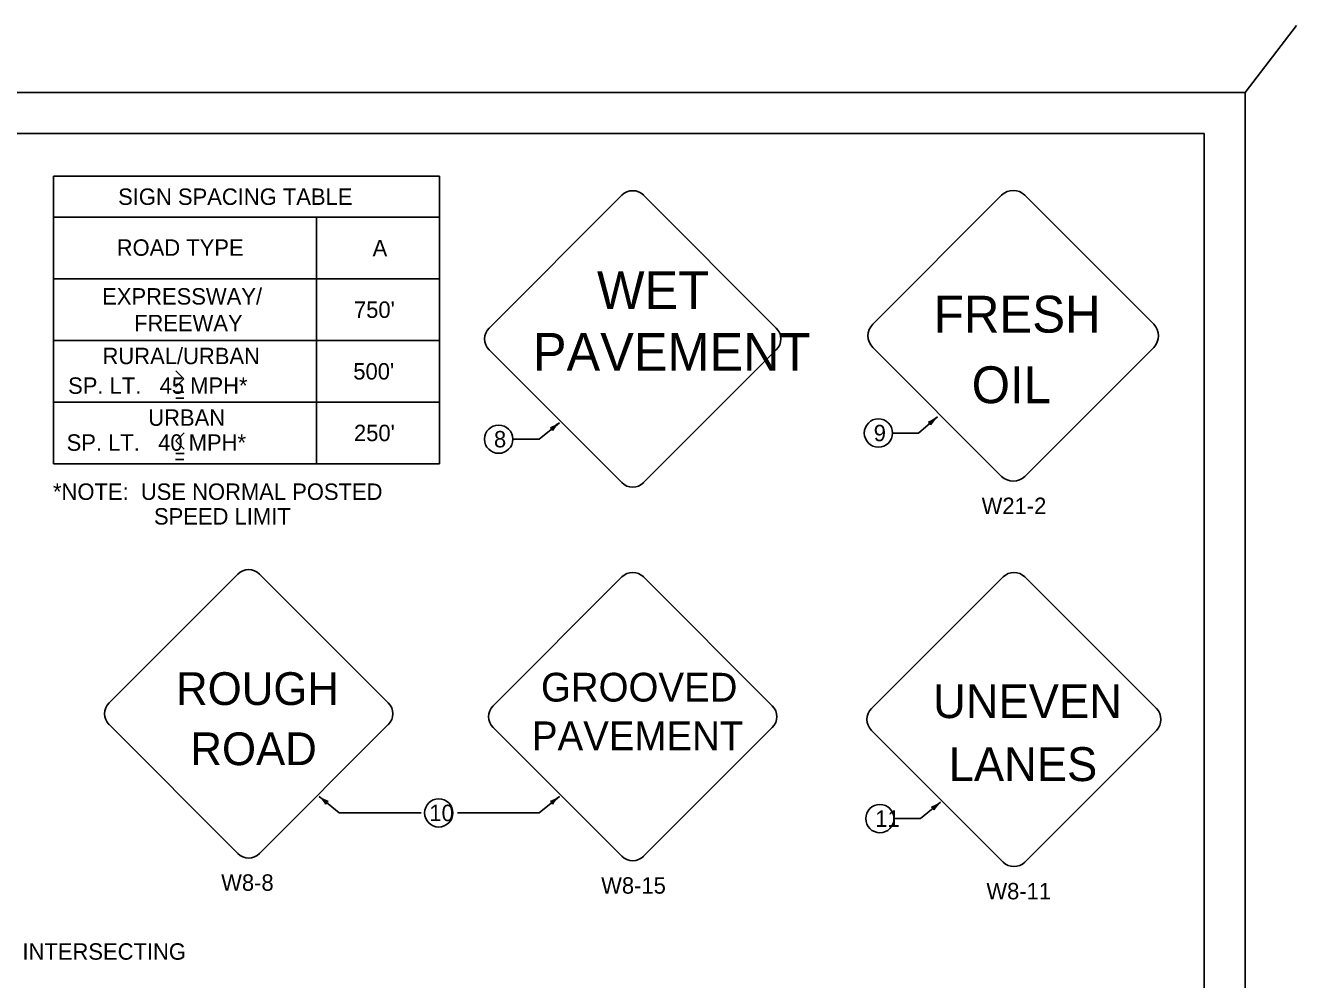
# Model space of a CAD drawing. Extents: x 999.2 to 1036.6, y 999.1 to 1022.8.
# Drawn here: x 1021.15 to 1036.63, y 1011.2 to 1022.82 of the extents above; entities that cross this region are included whole.
import ezdxf

# ---------------------------------------------------------------- set-up
doc = ezdxf.new("R2010")
doc.units = 0
doc.layers.add('Level 1', color=7, linetype='Continuous')
doc.layers.add('Level 14', color=7, linetype='Continuous')

msp = doc.modelspace()

# ---------------------------------------------------------------- linework, layer by layer
at = {"layer": 'Level 1'}
for p, q in [((1007, 1021.5), (1035.5, 1021.5)), ((1035.5, 1021.5), (1035.5, 1000.5)), ((1021.49, 1020.981), (1026.19, 1020.981)), ((1021.49, 1017.481), (1021.49, 1020.981)), ((1026.19, 1017.481), (1026.19, 1020.981)), ((1021.49, 1020.481), (1026.19, 1020.481)), ((1024.69, 1017.481), (1024.69, 1020.481)), ((1021.49, 1019.731), (1026.19, 1019.731)), ((1021.49, 1018.981), (1026.19, 1018.981)), ((1022.975, 1018.412), (1023.076, 1018.513)), ((1023.076, 1018.513), (1022.976, 1018.611)), ((1022.977, 1018.352), (1023.076, 1018.352)), ((1021.49, 1018.231), (1026.19, 1018.231)), ((1022.979, 1018.28), (1023.076, 1018.28)), ((1022.979, 1017.761), (1023.079, 1017.859)), ((1023.08, 1017.66), (1022.979, 1017.761)), ((1022.977, 1017.605), (1023.078, 1017.605)), ((1022.975, 1017.532), (1023.075, 1017.532)), ((1025.29, 1013.232), (1025.965, 1013.232)), ((1027.081, 1013.232), (1026.406, 1013.232))]:
    msp.add_line(p, q, dxfattribs=at)
for points in [[(1028.409, 1020.748), (1026.793, 1019.132)], [(1030.29, 1019.132), (1028.674, 1020.748)], [(1033.033, 1020.748), (1031.464, 1019.179)], [(1034.885, 1019.179), (1033.316, 1020.748)], [(1026.793, 1018.867), (1028.409, 1017.252)], [(1028.674, 1017.252), (1030.29, 1018.867)], [(1031.464, 1018.896), (1033.033, 1017.327)], [(1033.316, 1017.327), (1034.885, 1018.896)], [(1031.705, 1017.855), (1032.022, 1017.855), (1032.251, 1018.051)], [(1027.081, 1017.78), (1027.403, 1017.78), (1027.649, 1017.98)], [(1026.19, 1017.481), (1021.49, 1017.481)], [(1023.732, 1016.138), (1022.166, 1014.571)], [(1025.564, 1014.571), (1023.998, 1016.138)], [(1028.409, 1016.103), (1026.842, 1014.536)], [(1030.241, 1014.536), (1028.674, 1016.103)], [(1033.051, 1016.103), (1031.449, 1014.501)], [(1034.918, 1014.501), (1033.316, 1016.103)], [(1022.166, 1014.306), (1023.732, 1012.739)], [(1023.998, 1012.739), (1025.564, 1014.306)], [(1026.842, 1014.271), (1028.409, 1012.704)], [(1028.674, 1012.704), (1030.241, 1014.271)], [(1031.449, 1014.236), (1033.051, 1012.634)], [(1033.316, 1012.634), (1034.918, 1014.236)], [(1025.29, 1013.232), (1024.968, 1013.232), (1024.723, 1013.433)], [(1027.081, 1013.232), (1027.403, 1013.232), (1027.649, 1013.433)], [(1031.723, 1013.162), (1032.045, 1013.162), (1032.29, 1013.363)]]:
    msp.add_lwpolyline(points, dxfattribs=at)
for centre in [(1026.909, 1017.78), (1031.533, 1017.855), (1026.179, 1013.232), (1031.551, 1013.162)]:
    msp.add_circle(centre, 0.172, dxfattribs=at)
for centre, radius, start, end in [((1028.542, 1020.616), 0.188, 45, 135), ((1033.175, 1020.607), 0.2, 45, 135), ((1026.926, 1019), 0.188, 135, 225), ((1030.157, 1019), 0.188, 315, 45), ((1031.606, 1019.038), 0.2, 135, 225), ((1034.744, 1019.038), 0.2, 315, 45), ((1031.997, 1018.348), 0.391, 291.8573, 310.504), ((1032.505, 1017.754), 0.391, 130.5101, 149.1789), ((1032.505, 1017.754), 0.391, 130.4979, 130.5101), ((1027.401, 1018.283), 0.391, 290.6364, 309.2832), ((1027.534, 1017.886), 0.0312, 358.0639, 80.1806), ((1027.896, 1017.678), 0.391, 129.2893, 147.958), ((1027.896, 1017.678), 0.391, 129.277, 129.2893), ((1032.138, 1017.954), 0.0312, 359.2847, 81.4014), ((1033.175, 1017.469), 0.2, 225, 315), ((1028.542, 1017.384), 0.188, 225, 315), ((1023.865, 1016.005), 0.188, 45, 135), ((1028.542, 1015.97), 0.188, 45, 135), ((1033.184, 1015.97), 0.188, 45, 135), ((1022.298, 1014.438), 0.188, 135, 225), ((1025.432, 1014.438), 0.188, 315, 45), ((1026.975, 1014.403), 0.188, 135, 225), ((1030.108, 1014.403), 0.188, 315, 45), ((1031.582, 1014.369), 0.188, 135, 225), ((1034.785, 1014.369), 0.188, 315, 45), ((1024.475, 1013.131), 0.391, 50.7107, 50.723), ((1024.475, 1013.131), 0.391, 32.042, 50.7107), ((1024.97, 1013.735), 0.391, 230.7168, 249.3636), ((1027.401, 1013.735), 0.391, 290.6364, 309.2832), ((1027.896, 1013.131), 0.391, 129.2893, 147.958), ((1027.896, 1013.131), 0.391, 129.277, 129.2893), ((1024.837, 1013.339), 0.0312, 99.8194, 181.9361), ((1027.534, 1013.339), 0.0312, 358.0639, 80.1806), ((1032.043, 1013.666), 0.391, 290.6364, 309.2832), ((1032.175, 1013.269), 0.0312, 358.0639, 80.1806), ((1032.538, 1013.061), 0.391, 129.2893, 147.958), ((1032.538, 1013.061), 0.391, 129.277, 129.2893), ((1023.865, 1012.871), 0.188, 225, 315), ((1028.542, 1012.837), 0.188, 225, 315), ((1033.184, 1012.767), 0.188, 225, 315)]:
    msp.add_arc(centre, radius, start, end, dxfattribs=at)
at = {"layer": 'Level 14'}
for p, q in [((1036, 1022), (1036.625, 1022.815)), ((1000, 1022), (1036, 1022)), ((1036, 1022), (1036, 1000))]:
    msp.add_line(p, q, dxfattribs=at)

# ---------------------------------------------------------------- texts
at = {"layer": 'Level 1'}
for s, height, p in [('SIGN SPACING TABLE', 0.2, (1022.275, 1020.631)), ('ROAD TYPE', 0.2, (1022.258, 1020.012)), ('A', 0.2, (1025.374, 1020.006)), ('WET', 0.4593, (1028.106, 1019.364)), ('EXPRESSWAY/', 0.2, (1022.081, 1019.418)), ("750'", 0.2, (1025.147, 1019.256)), ('FRESH', 0.4485, (1032.207, 1019.077)), ('FREEWAY', 0.2, (1022.469, 1019.093)), ('PAVEMENT', 0.4593, (1027.326, 1018.613)), ('RURAL/URBAN', 0.2, (1022.085, 1018.693)), ("500'", 0.2, (1025.139, 1018.506)), ('OIL', 0.4485, (1032.669, 1018.218)), ('SP. LT.   45 MPH*', 0.2, (1021.666, 1018.332)), ('URBAN', 0.2, (1022.642, 1017.943)), ("250'", 0.2, (1025.147, 1017.756)), ('8', 0.2, (1026.852, 1017.68)), ('9', 0.2, (1031.476, 1017.755)), ('SP. LT.   40 MPH*', 0.2, (1021.648, 1017.639)), ('*NOTE:  USE NORMAL POSTED', 0.2, (1021.482, 1017.041)), ('W21-2', 0.2, (1032.79, 1016.869)), ('SPEED LIMIT', 0.2, (1022.712, 1016.741)), ('ROUGH', 0.3986, (1022.981, 1014.545)), ('GROOVED', 0.35, (1027.424, 1014.587)), ('UNEVEN', 0.4125, (1032.199, 1014.386)), ('PAVEMENT', 0.35, (1027.314, 1013.995)), ('ROAD', 0.3986, (1023.155, 1013.813)), ('LANES', 0.4125, (1032.389, 1013.619)), ('10', 0.2, (1026.065, 1013.132)), ('11', 0.2, (1031.494, 1013.062)), ('W8-8', 0.2, (1023.53, 1012.284)), ('W8-15', 0.2, (1028.157, 1012.249)), ('W8-11', 0.2, (1032.848, 1012.18)), ('ADDITIONAL SIGNS MAY BE REQUIRED FOR LONG CONSTRUCTION ZONES OR WHERE RAMPS OR INTERSECTING ', 0.2, (1008.212, 1011.445))]:
    msp.add_text(s, height=height, dxfattribs=at).set_placement(p)

doc.saveas('drawing.dxf')
